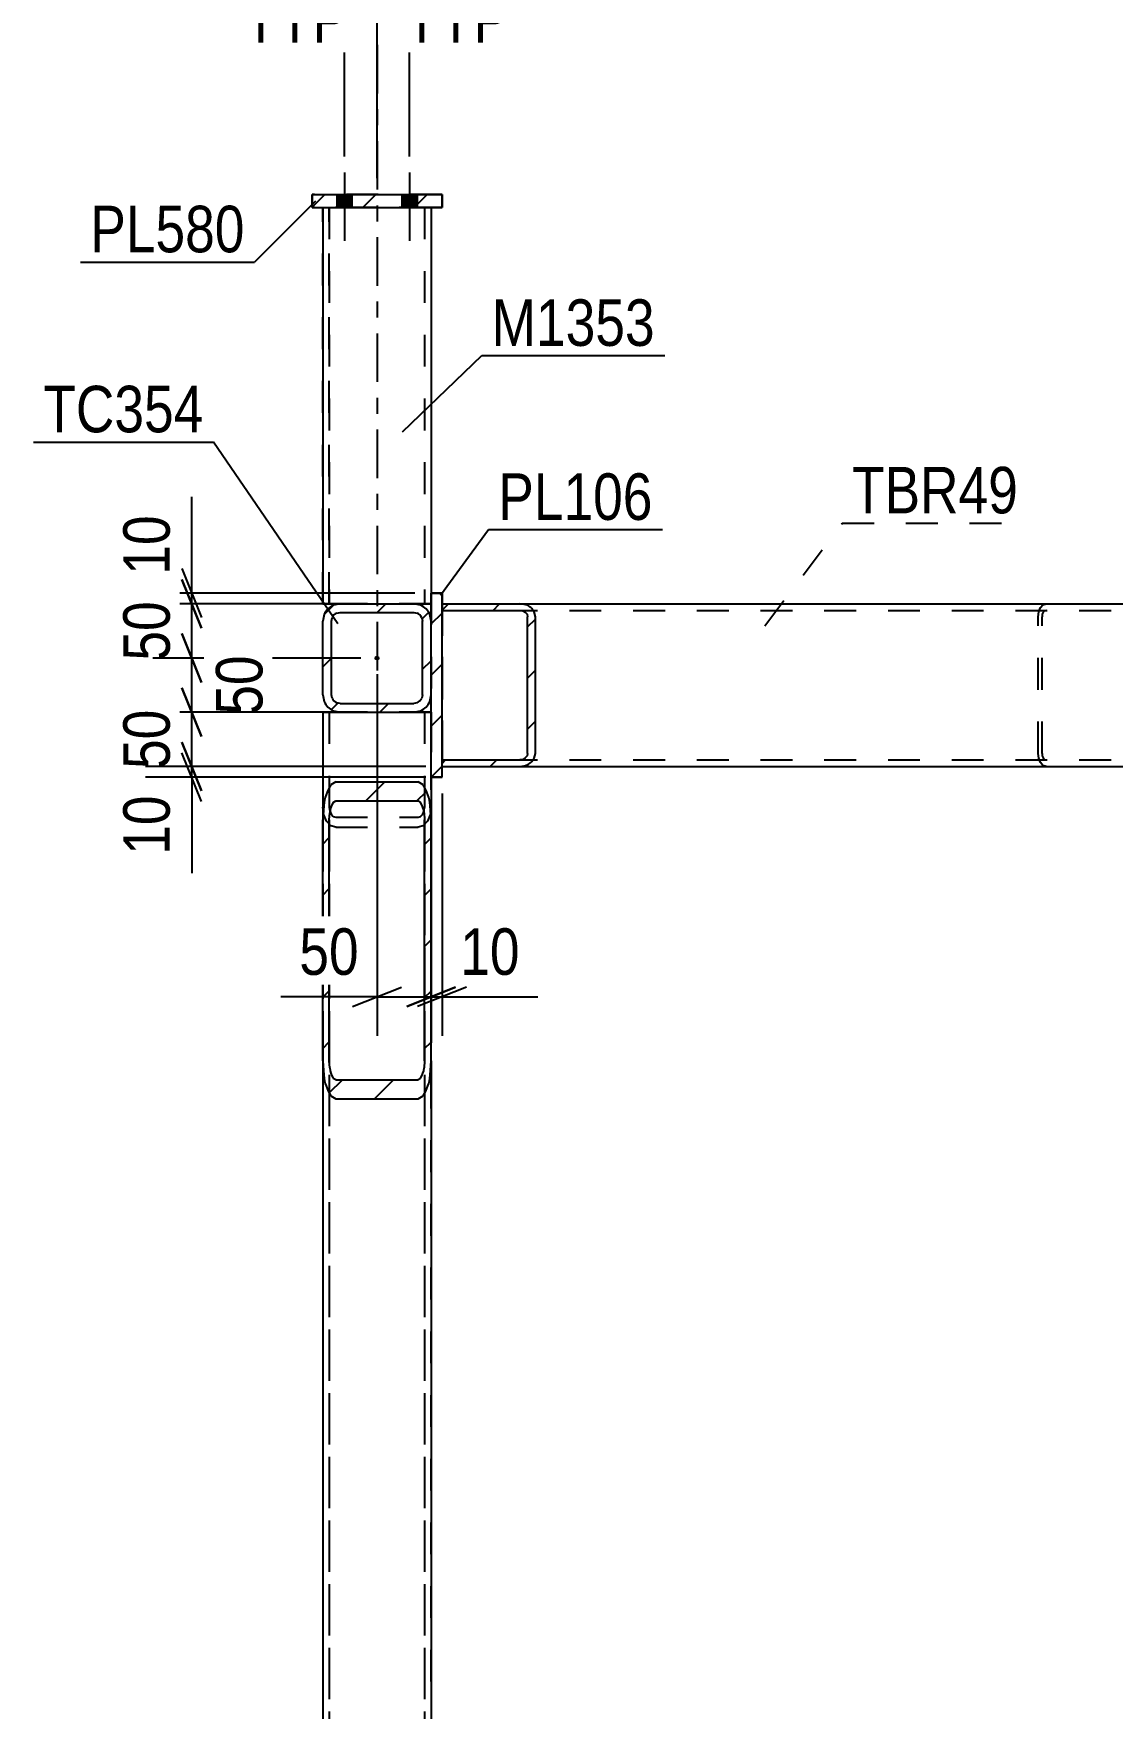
# Model space of a CAD drawing. Header units: millimetres. Extents: x -857 to 332, y -866 to -25.
# Drawn here: x 94.2 to 160.5, y -322.5 to -219.4 of the extents above; entities that cross this region are included whole.
import ezdxf

# ---------------------------------------------------------------- set-up
doc = ezdxf.new("R2010")
doc.units = ezdxf.units.MM
doc.linetypes.add('DXK_LINE_DOT2', pattern=[3.9198, 1.9599, -1.9599])
doc.linetypes.add('DXK_LINE_DOT3', pattern=[5.9187, 2.979, -0.9799, 0.9799, -0.9799])
doc.styles.add('Arial Narrow', font='ARIALN.TTF', dxfattribs={"height": 0.2})

# ---------------------------------------------------------------- blocks, each defined once
blk = doc.blocks.new('Part-570386455-13829 - 13803')
at = {"linetype": 'Continuous'}
h = blk.add_hatch(dxfattribs=at)
h.set_pattern_fill('', scale=0.7, style=0, pattern_type=0)
h.set_pattern_definition([(45, (112.4572, -265.6624), (-1.57154, 1.57154), [])])
h.paths.add_polyline_path([(112.76, -265.48), (112.46, -265.66), (112.2, -266.17), (112.02, -266.93), (111.96, -267.82), (111.96, -282.64), (112.02, -283.53), (112.2, -284.29), (112.46, -284.8), (112.76, -284.98), (117.83, -284.98), (118.14, -284.8), (118.4, -284.29), (118.57, -283.53), (118.63, -282.64), (118.63, -267.82), (118.57, -266.93), (118.4, -266.17), (118.14, -265.66), (117.83, -265.48)])
h.paths.add_polyline_path([(117.98, -266.74), (118.11, -267), (118.2, -267.38), (118.23, -267.82), (118.23, -282.64), (118.2, -283.08), (118.11, -283.46), (117.98, -283.72), (117.83, -283.81), (112.76, -283.81), (112.61, -283.72), (112.48, -283.46), (112.39, -283.08), (112.36, -282.64), (112.36, -267.82), (112.39, -267.38), (112.48, -267), (112.61, -266.74), (112.76, -266.65), (117.83, -266.65)])
at = {"color": 2, "linetype": 'Continuous'}
for p, q in [((112.76, -265.48), (112.46, -265.66)), ((112.76, -265.48), (117.83, -265.48)), ((118.14, -265.66), (117.83, -265.48)), ((112.02, -266.93), (111.96, -267.82)), ((112.61, -266.74), (112.76, -266.65)), ((112.76, -266.65), (117.83, -266.65)), ((117.83, -266.65), (117.98, -266.74)), ((118.63, -267.82), (118.57, -266.93)), ((111.96, -282.64), (111.96, -267.82)), ((112.36, -267.82), (112.39, -267.38)), ((112.36, -282.64), (112.36, -267.82)), ((118.2, -267.38), (118.23, -267.82)), ((118.23, -282.64), (118.23, -267.82)), ((118.63, -282.64), (118.63, -267.82)), ((111.96, -282.64), (111.96, -463.22)), ((111.96, -282.64), (112.02, -283.53)), ((112.39, -283.08), (112.36, -282.64)), ((118.23, -282.64), (118.2, -283.08)), ((118.57, -283.53), (118.63, -282.64)), ((118.63, -282.64), (118.63, -463.22)), ((112.76, -283.81), (112.61, -283.72)), ((112.76, -283.81), (117.83, -283.81)), ((117.98, -283.72), (117.83, -283.81)), ((112.46, -284.8), (112.76, -284.98)), ((112.76, -284.98), (117.83, -284.98)), ((117.83, -284.98), (118.14, -284.8))]:
    blk.add_line(p, q, dxfattribs=at)
at = {"color": 7, "linetype": 'DXK_LINE_DOT2'}
for p, q in [((111.96, -267.82), (111.96, -282.64)), ((112.36, -267.82), (112.36, -463.22)), ((118.23, -267.82), (118.23, -463.22)), ((118.63, -267.82), (118.63, -282.64))]:
    blk.add_line(p, q, dxfattribs=at)
at = {"color": 2, "linetype": 'Continuous'}
for centre, radius, start, end in [((114.74, -267.15), 2.72, 146.8845, 175.352), ((115.86, -267.15), 2.72, 4.648, 33.1155), ((113.75, -267.49), 1.36, 146.8845, 175.352), ((116.84, -267.49), 1.36, 4.648, 33.1155), ((113.75, -282.97), 1.36, 184.648, 213.1155), ((116.84, -282.97), 1.36, 326.8845, 355.352), ((114.74, -283.31), 2.72, 184.648, 213.1155), ((115.86, -283.31), 2.72, 326.8845, 355.352)]:
    blk.add_arc(centre, radius, start, end, dxfattribs=at)
blk = doc.blocks.new('Part-570386455-14163 - 13803')
at = {"color": 7, "linetype": 'DXK_LINE_DOT2'}
for p, q in [((119.3, -229.32), (111.3, -229.32)), ((111.3, -229.32), (111.3, -230.12)), ((119.3, -230.12), (119.3, -229.32)), ((111.3, -230.12), (119.3, -230.12))]:
    blk.add_line(p, q, dxfattribs=at)
blk = doc.blocks.new('Part-570386455-13844 - 13803')
at = {"linetype": 'Continuous'}
h = blk.add_hatch(dxfattribs=at)
h.set_pattern_fill('', scale=0.7, style=0, pattern_type=0)
h.set_pattern_definition([(45, (199.4727, -254.5777), (-1.57154, 1.57154), [])])
h.paths.add_polyline_path([(199.84, -254.52), (199.47, -254.58), (199.16, -254.75), (198.95, -255.01), (198.88, -255.32), (198.88, -263.72), (198.95, -264.02), (199.16, -264.28), (199.47, -264.46), (199.84, -264.52), (202.96, -264.52), (202.96, -264.12), (199.84, -264.12), (199.66, -264.09), (199.5, -264), (199.4, -263.87), (199.36, -263.72), (199.36, -255.32), (199.4, -255.16), (199.5, -255.03), (199.66, -254.95), (199.84, -254.92), (202.96, -254.92), (202.96, -254.52)])
at = {"color": 7, "linetype": 'DXK_LINE_DOT2'}
for p, q in [((119.3, -254.52), (119.3, -264.52)), ((119.3, -254.52), (161.48, -254.52)), ((199.84, -254.52), (202.96, -254.52)), ((202.96, -264.52), (202.96, -254.52)), ((119.3, -254.92), (202.96, -254.92)), ((119.3, -264.12), (202.96, -264.12)), ((119.3, -264.52), (161.48, -264.52)), ((199.84, -264.52), (202.96, -264.52))]:
    blk.add_line(p, q, dxfattribs=at)
at = {"color": 2, "linetype": 'Continuous'}
for p, q in [((161.48, -254.52), (199.84, -254.52)), ((199.84, -254.52), (199.47, -254.58)), ((202.96, -254.52), (199.84, -254.52)), ((202.96, -254.92), (202.96, -254.52)), ((198.95, -255.01), (198.88, -255.32)), ((198.88, -263.72), (198.88, -255.32)), ((199.36, -255.32), (199.4, -255.16)), ((199.36, -263.72), (199.36, -255.32)), ((199.4, -255.16), (199.5, -255.03)), ((199.5, -255.03), (199.66, -254.95)), ((199.66, -254.95), (199.84, -254.92)), ((199.84, -254.92), (202.96, -254.92)), ((198.88, -263.72), (198.95, -264.02)), ((199.4, -263.87), (199.36, -263.72)), ((199.5, -264), (199.4, -263.87)), ((161.48, -264.52), (199.84, -264.52)), ((199.47, -264.46), (199.84, -264.52)), ((199.66, -264.09), (199.5, -264)), ((199.84, -264.12), (199.66, -264.09)), ((199.84, -264.12), (202.96, -264.12)), ((199.84, -264.52), (202.96, -264.52)), ((202.96, -264.52), (202.96, -264.12))]:
    blk.add_line(p, q, dxfattribs=at)
for centre, start, end in [((199.74, -255.43), 107.7012, 152.0537), ((199.74, -263.6), 207.9463, 252.2988)]:
    blk.add_arc(centre, 0.895, start, end, dxfattribs=at)
blk = doc.blocks.new('Part-570386455-13828 - 13803')
at = {"color": 2, "linetype": 'Continuous'}
for p, q in [((111.96, -261.18), (111.96, -267.82)), ((111.96, -261.18), (112.02, -261.18)), ((112.02, -261.18), (112.2, -261.18)), ((112.2, -261.18), (112.76, -261.18)), ((112.76, -261.18), (113.03, -261.18)), ((117.56, -261.18), (118.63, -261.18)), ((118.63, -265.18), (118.63, -267.82))]:
    blk.add_line(p, q, dxfattribs=at)
at = {"color": 7, "linetype": 'DXK_LINE_DOT2'}
for p, q in [((112.2, -261.18), (112.36, -261.18)), ((112.36, -261.18), (112.36, -463.22)), ((112.46, -261.18), (112.76, -261.18)), ((113.03, -261.18), (117.56, -261.18)), ((118.23, -261.18), (118.23, -463.22)), ((118.63, -261.18), (118.63, -267.03)), ((112.02, -267.5), (111.96, -267.03)), ((111.96, -267.82), (111.96, -463.22)), ((112.2, -267.9), (112.02, -267.5)), ((112.46, -268.17), (112.2, -267.9)), ((112.36, -267.03), (112.39, -267.26)), ((112.39, -267.26), (112.48, -267.46)), ((112.48, -267.46), (112.61, -267.6)), ((112.61, -267.6), (112.76, -267.65)), ((112.76, -267.65), (117.83, -267.65)), ((117.83, -267.65), (117.98, -267.6)), ((117.98, -267.6), (118.11, -267.46)), ((118.11, -267.46), (118.2, -267.26)), ((118.4, -267.9), (118.14, -268.17)), ((118.2, -267.26), (118.23, -267.03)), ((118.57, -267.5), (118.4, -267.9)), ((118.63, -267.03), (118.57, -267.5)), ((118.63, -267.82), (118.63, -463.22)), ((112.76, -268.27), (112.46, -268.17)), ((112.76, -268.27), (117.83, -268.27)), ((118.14, -268.17), (117.83, -268.27))]:
    blk.add_line(p, q, dxfattribs=at)
blk = doc.blocks.new('Part-570386455-14164 - 13803')
at = {"color": 7, "linetype": 'DXK_LINE_DOT3'}
blk.add_line((115.3, -220.12), (115.3, -264.52), dxfattribs=at)
at = {"color": 7, "linetype": 'DXK_LINE_DOT2'}
for p, q in [((111.96, -230.12), (118.63, -230.12)), ((111.96, -254.52), (111.96, -230.12)), ((112.36, -254.52), (112.36, -230.12)), ((118.23, -230.12), (118.23, -254.52)), ((118.63, -230.12), (118.63, -254.52)), ((118.63, -254.52), (111.96, -254.52))]:
    blk.add_line(p, q, dxfattribs=at)
blk = doc.blocks.new('Part-570386455-13843 - 13803')
at = {"linetype": 'Continuous'}
h = blk.add_hatch(dxfattribs=at)
h.set_pattern_fill('', scale=0.7, style=0, pattern_type=0)
h.set_pattern_definition([(45, (119.2967, -254.9168), (-1.57154, 1.57154), [])])
h.paths.add_polyline_path([(119.3, -254.52), (119.3, -254.92), (124.08, -254.92), (124.27, -254.95), (124.42, -255.03), (124.53, -255.16), (124.56, -255.32), (124.56, -263.72), (124.53, -263.87), (124.42, -264), (124.27, -264.09), (124.08, -264.12), (119.3, -264.12), (119.3, -264.52), (124.08, -264.52), (124.45, -264.46), (124.76, -264.28), (124.97, -264.02), (125.04, -263.72), (125.04, -255.32), (124.97, -255.01), (124.76, -254.75), (124.45, -254.58), (124.08, -254.52)])
at = {"color": 7, "linetype": 'DXK_LINE_DOT2'}
for p, q in [((119.3, -254.52), (119.3, -264.52)), ((119.3, -254.52), (124.08, -254.52)), ((124.08, -254.52), (124.08, -254.52)), ((156.12, -254.75), (156.27, -254.58)), ((156.27, -254.58), (156.46, -254.52)), ((119.3, -254.92), (161.48, -254.92)), ((155.98, -255.32), (156.01, -255.01)), ((155.98, -263.72), (155.98, -255.32)), ((156.01, -255.01), (156.12, -254.75)), ((156.23, -255.16), (156.22, -255.32)), ((156.22, -263.72), (156.22, -255.32)), ((156.29, -255.03), (156.23, -255.16)), ((156.36, -254.95), (156.29, -255.03)), ((156.46, -254.92), (156.36, -254.95)), ((161.57, -254.95), (161.48, -254.92)), ((161.65, -255.03), (161.57, -254.95)), ((161.7, -255.16), (161.65, -255.03)), ((161.72, -255.32), (161.7, -255.16)), ((161.72, -263.72), (161.72, -255.32)), ((156.01, -264.02), (155.98, -263.72)), ((156.22, -263.72), (156.23, -263.87)), ((156.23, -263.87), (156.29, -264)), ((161.65, -264), (161.7, -263.87)), ((161.7, -263.87), (161.72, -263.72)), ((119.3, -264.12), (161.48, -264.12)), ((119.3, -264.52), (124.08, -264.52)), ((156.12, -264.28), (156.01, -264.02)), ((156.27, -264.46), (156.12, -264.28)), ((156.46, -264.52), (156.27, -264.46)), ((156.29, -264), (156.36, -264.09)), ((156.36, -264.09), (156.46, -264.12)), ((156.46, -264.52), (161.48, -264.52)), ((161.48, -264.12), (161.57, -264.09)), ((161.57, -264.09), (161.65, -264))]:
    blk.add_line(p, q, dxfattribs=at)
at = {"color": 2, "linetype": 'Continuous'}
for p, q in [((119.3, -254.52), (119.3, -254.92)), ((119.3, -254.52), (124.08, -254.52)), ((124.08, -254.52), (161.48, -254.52)), ((124.45, -254.58), (124.08, -254.52)), ((161.48, -254.52), (161.67, -254.58)), ((161.67, -254.58), (161.82, -254.75)), ((119.3, -254.92), (124.08, -254.92)), ((124.08, -254.92), (124.27, -254.95)), ((124.27, -254.95), (124.42, -255.03)), ((124.42, -255.03), (124.53, -255.16)), ((124.53, -255.16), (124.56, -255.32)), ((124.56, -263.72), (124.56, -255.32)), ((125.04, -255.32), (124.97, -255.01)), ((125.04, -263.72), (125.04, -255.32)), ((161.82, -254.75), (161.93, -255.01)), ((161.93, -255.01), (161.96, -255.32)), ((161.96, -263.72), (161.96, -255.32)), ((124.53, -263.87), (124.42, -264)), ((124.56, -263.72), (124.53, -263.87)), ((124.97, -264.02), (125.04, -263.72)), ((161.96, -263.72), (161.93, -264.02)), ((119.3, -264.52), (119.3, -264.12)), ((119.3, -264.12), (124.08, -264.12)), ((119.3, -264.52), (124.08, -264.52)), ((124.27, -264.09), (124.08, -264.12)), ((124.08, -264.52), (124.45, -264.46)), ((124.08, -264.52), (161.48, -264.52)), ((124.42, -264), (124.27, -264.09)), ((161.67, -264.46), (161.48, -264.52)), ((161.82, -264.28), (161.67, -264.46)), ((161.93, -264.02), (161.82, -264.28))]:
    blk.add_line(p, q, dxfattribs=at)
for centre, start, end in [((124.18, -255.43), 27.9463, 72.2988), ((124.18, -263.6), 287.7012, 332.0537)]:
    blk.add_arc(centre, 0.895, start, end, dxfattribs=at)
blk = doc.blocks.new('Part-570386455-13835 - 13803')
at = {"color": 7, "linetype": 'DXK_LINE_DOT2'}
for p, q in [((118.63, -261.18), (111.96, -261.18)), ((111.96, -261.18), (111.96, -320.85)), ((112.36, -261.18), (112.36, -320.85)), ((118.23, -261.18), (118.23, -320.85)), ((118.63, -320.85), (118.63, -261.18))]:
    blk.add_line(p, q, dxfattribs=at)
blk = doc.blocks.new('Part-570386455-13904 - 13803')
at = {"linetype": 'Continuous'}
h = blk.add_hatch(dxfattribs=at)
h.set_pattern_fill('', scale=0.7, style=0, pattern_type=0)
h.set_pattern_definition([(45, (118.63, -265.1833), (-1.57154, 1.57154), [])])
h.paths.add_polyline_path([(118.63, -253.85), (118.63, -265.18), (119.3, -265.18), (119.3, -253.85)])
at = {"color": 7, "linetype": 'DXK_LINE_DOT2'}
for p, q in [((118.63, -253.85), (119.3, -253.85)), ((118.63, -265.18), (118.63, -253.85)), ((119.3, -253.85), (119.3, -265.18)), ((119.3, -265.18), (118.63, -265.18))]:
    blk.add_line(p, q, dxfattribs=at)
at = {"color": 2, "linetype": 'Continuous'}
for p, q in [((118.63, -265.18), (118.63, -253.85)), ((119.3, -253.85), (118.63, -253.85)), ((119.3, -265.18), (119.3, -253.85)), ((119.3, -265.18), (118.63, -265.18))]:
    blk.add_line(p, q, dxfattribs=at)
blk = doc.blocks.new('Part-570386455-13937 - 13803')
at = {"color": 7, "linetype": 'DXK_LINE_DOT2'}
for p, q in [((118.63, -253.85), (119.3, -253.85)), ((118.63, -253.85), (118.63, -265.18)), ((118.63, -253.85), (119.3, -253.85)), ((119.3, -253.85), (119.3, -265.18)), ((118.63, -265.18), (119.3, -265.18)), ((119.3, -265.18), (118.63, -265.18))]:
    blk.add_line(p, q, dxfattribs=at)
blk = doc.blocks.new('Bolt-570386455-14047 - 13803')
at = {"linetype": 'Continuous'}
for points in [[(112.83, -230.12), (113.76, -230.12), (113.76, -229.32), (112.83, -229.32)], [(112.83, -230.12), (113.76, -230.12), (113.76, -229.32), (112.83, -229.32)], [(116.83, -230.12), (117.76, -230.12), (117.76, -229.32), (116.83, -229.32)], [(116.83, -230.12), (117.76, -230.12), (117.76, -229.32), (116.83, -229.32)]]:
    blk.add_hatch(color=1, dxfattribs=at).paths.add_polyline_path(points)
at = {"color": 1, "linetype": 'Continuous'}
for p, q in [((113.3, -227.98), (113.3, -232.18)), ((113.3, -227.98), (113.3, -232.18)), ((117.3, -227.98), (117.3, -232.18)), ((117.3, -227.98), (117.3, -232.18)), ((112.83, -229.32), (112.83, -230.12)), ((112.83, -229.32), (112.83, -230.12)), ((113.76, -229.32), (113.76, -230.12)), ((113.76, -229.32), (113.76, -230.12)), ((116.83, -229.32), (116.83, -230.12)), ((116.83, -229.32), (116.83, -230.12)), ((117.76, -229.32), (117.76, -230.12)), ((117.76, -229.32), (117.76, -230.12))]:
    blk.add_line(p, q, dxfattribs=at)
blk = doc.blocks.new('Bolt-570386455-14049 - 13803')
at = {"linetype": 'Continuous'}
for points in [[(112.83, -230.12), (113.76, -230.12), (113.76, -229.32), (112.83, -229.32)], [(116.83, -230.12), (117.76, -230.12), (117.76, -229.32), (116.83, -229.32)]]:
    blk.add_hatch(color=1, dxfattribs=at).paths.add_polyline_path(points)
at = {"color": 1, "linetype": 'Continuous'}
for p, q in [((113.3, -227.98), (113.3, -232.18)), ((117.3, -227.98), (117.3, -232.18)), ((112.83, -229.32), (112.83, -230.12)), ((113.76, -229.32), (113.76, -230.12)), ((116.83, -229.32), (116.83, -230.12)), ((117.76, -229.32), (117.76, -230.12))]:
    blk.add_line(p, q, dxfattribs=at)
blk = doc.blocks.new('Bolt-570386455-14069 - 13803')
at = {"linetype": 'Continuous'}
for points in [[(112.83, -230.12), (113.76, -230.12), (113.76, -229.32), (112.83, -229.32)], [(112.83, -230.12), (113.76, -230.12), (113.76, -229.32), (112.83, -229.32)], [(116.83, -230.12), (117.76, -230.12), (117.76, -229.32), (116.83, -229.32)], [(116.83, -230.12), (117.76, -230.12), (117.76, -229.32), (116.83, -229.32)]]:
    blk.add_hatch(color=1, dxfattribs=at).paths.add_polyline_path(points)
at = {"color": 1, "linetype": 'Continuous'}
for p, q in [((113.3, -227.98), (113.3, -232.18)), ((113.3, -227.98), (113.3, -232.18)), ((117.3, -227.98), (117.3, -232.18)), ((117.3, -227.98), (117.3, -232.18)), ((112.83, -229.32), (112.83, -230.12)), ((112.83, -229.32), (112.83, -230.12)), ((113.76, -229.32), (113.76, -230.12)), ((113.76, -229.32), (113.76, -230.12)), ((116.83, -229.32), (116.83, -230.12)), ((116.83, -229.32), (116.83, -230.12)), ((117.76, -229.32), (117.76, -230.12)), ((117.76, -229.32), (117.76, -230.12))]:
    blk.add_line(p, q, dxfattribs=at)
blk = doc.blocks.new('Part-570386455-14173 - 13803')
at = {"color": 7, "linetype": 'DXK_LINE_DOT2'}
for p, q in [((119.3, -229.32), (111.3, -229.32)), ((111.3, -229.32), (111.3, -230.12)), ((119.3, -230.12), (119.3, -229.32)), ((111.3, -230.12), (119.3, -230.12))]:
    blk.add_line(p, q, dxfattribs=at)
blk = doc.blocks.new('Part-570386455-14174 - 13803')
at = {"color": 7, "linetype": 'DXK_LINE_DOT3'}
blk.add_line((115.3, -220.12), (115.3, -264.52), dxfattribs=at)
at = {"color": 2, "linetype": 'Continuous'}
for p, q in [((111.96, -230.12), (111.96, -254.52)), ((118.63, -230.12), (118.63, -253.85)), ((111.96, -254.52), (113, -254.52)), ((117.59, -254.52), (118.63, -254.52))]:
    blk.add_line(p, q, dxfattribs=at)
at = {"color": 7, "linetype": 'DXK_LINE_DOT2'}
for p, q in [((118.63, -230.12), (111.96, -230.12)), ((112.36, -230.12), (112.36, -254.52)), ((118.23, -230.12), (118.23, -254.52)), ((112.39, -254.52), (112.36, -254.52)), ((112.36, -254.52), (112.39, -254.52)), ((112.46, -254.52), (112.39, -254.52)), ((112.39, -254.52), (112.46, -254.52)), ((113, -254.52), (117.59, -254.52)), ((118.63, -254.52), (118.63, -253.85))]:
    blk.add_line(p, q, dxfattribs=at)
blk = doc.blocks.new('Part-570386455-14177 - 13803')
at = {"linetype": 'Continuous'}
h = blk.add_hatch(dxfattribs=at)
h.set_pattern_fill('', scale=0.7, style=0, pattern_type=0)
h.set_pattern_definition([(45, (111.2967, -230.1151), (-1.57154, 1.57154), [])])
h.paths.add_polyline_path([(111.3, -229.32), (111.3, -230.12), (119.3, -230.12), (119.3, -229.32)])
at = {"color": 7, "linetype": 'DXK_LINE_DOT2'}
for p, q in [((111.3, -230.12), (111.3, -229.32)), ((111.3, -229.32), (119.3, -229.32)), ((119.3, -229.32), (119.3, -230.12)), ((119.3, -230.12), (111.3, -230.12))]:
    blk.add_line(p, q, dxfattribs=at)
at = {"color": 2, "linetype": 'Continuous'}
for p, q in [((111.3, -229.32), (111.3, -230.12)), ((111.3, -229.32), (119.3, -229.32)), ((119.3, -230.12), (119.3, -229.32)), ((111.3, -230.12), (119.3, -230.12))]:
    blk.add_line(p, q, dxfattribs=at)
blk = doc.blocks.new('Part-570386455-14182 - 13803')
at = {"linetype": 'Continuous'}
h = blk.add_hatch(dxfattribs=at)
h.set_pattern_fill('', scale=0.7, style=0, pattern_type=0)
h.set_pattern_definition([(45, (112.6219, -254.5962), (-1.57154, 1.57154), [])])
h.paths.add_polyline_path([(113.03, -254.51), (112.62, -254.6), (112.28, -254.83), (112.04, -255.17), (111.96, -255.58), (111.96, -260.11), (112.04, -260.52), (112.28, -260.87), (112.62, -261.1), (113.03, -261.18), (117.56, -261.18), (117.97, -261.1), (118.32, -260.87), (118.55, -260.52), (118.63, -260.11), (118.63, -255.58), (118.55, -255.17), (118.32, -254.83), (117.97, -254.6), (117.56, -254.51)])
h.paths.add_polyline_path([(117.56, -255.05), (117.77, -255.09), (117.94, -255.2), (118.06, -255.38), (118.1, -255.58), (118.1, -260.11), (118.06, -260.32), (117.94, -260.49), (117.77, -260.61), (117.56, -260.65), (113.03, -260.65), (112.83, -260.61), (112.65, -260.49), (112.54, -260.32), (112.5, -260.11), (112.5, -255.58), (112.54, -255.38), (112.65, -255.2), (112.83, -255.09), (113.03, -255.05)])
blk.add_hatch(color=30, dxfattribs=at).paths.add_polyline_path([(115.3, -257.95, -1), (115.3, -257.75, -1)])
at = {"color": 2, "linetype": 'Continuous'}
for p, q in [((113.03, -254.51), (112.62, -254.6)), ((113.03, -254.51), (113.03, -254.51)), ((113.03, -254.51), (117.56, -254.51)), ((117.56, -254.51), (117.56, -254.51)), ((117.97, -254.6), (117.56, -254.51)), ((112.04, -255.17), (111.96, -255.58)), ((111.96, -255.58), (111.96, -255.58)), ((111.96, -260.11), (111.96, -255.58)), ((112.5, -255.58), (112.54, -255.38)), ((112.5, -255.58), (112.5, -255.58)), ((112.5, -260.11), (112.5, -255.58)), ((112.83, -255.09), (113.03, -255.05)), ((113.03, -255.05), (113.03, -255.05)), ((113.03, -255.05), (117.56, -255.05)), ((117.56, -255.05), (117.56, -255.05)), ((117.56, -255.05), (117.77, -255.09)), ((118.06, -255.38), (118.1, -255.58)), ((118.1, -255.58), (118.1, -255.58)), ((118.1, -260.11), (118.1, -255.58)), ((118.63, -255.58), (118.55, -255.17)), ((118.63, -255.58), (118.63, -255.58)), ((118.63, -260.11), (118.63, -255.58)), ((111.96, -260.11), (111.96, -260.11)), ((111.96, -260.11), (112.04, -260.52)), ((112.5, -260.11), (112.5, -260.11)), ((112.54, -260.32), (112.5, -260.11)), ((113.03, -260.65), (112.83, -260.61)), ((113.03, -260.65), (113.03, -260.65)), ((113.03, -260.65), (117.56, -260.65)), ((117.77, -260.61), (117.56, -260.65)), ((117.56, -260.65), (117.56, -260.65)), ((118.1, -260.11), (118.06, -260.32)), ((118.1, -260.11), (118.1, -260.11)), ((118.55, -260.52), (118.63, -260.11)), ((118.63, -260.11), (118.63, -260.11)), ((112.62, -261.1), (113.03, -261.18)), ((113.03, -261.18), (113.03, -261.18)), ((113.03, -261.18), (117.56, -261.18)), ((117.56, -261.18), (117.97, -261.1)), ((117.56, -261.18), (117.56, -261.18))]:
    blk.add_line(p, q, dxfattribs=at)
at = {"color": 30, "linetype": 'DXK_LINE_DOT3'}
blk.add_line((115.3, -257.85), (115.3, -257.85), dxfattribs=at)
at = {"color": 30, "linetype": 'Continuous'}
blk.add_circle((115.3, -257.85), 0.1, dxfattribs=at)
at = {"color": 2, "linetype": 'Continuous'}
for centre, radius, start, end in [((113.03, -255.58), 1.07, 112.5, 157.5), ((117.56, -255.58), 1.07, 22.5, 67.5), ((113.03, -255.58), 0.533, 112.5, 157.5), ((117.56, -255.58), 0.533, 22.5, 67.5), ((113.03, -260.11), 1.07, 202.5, 247.5), ((113.03, -260.11), 0.533, 202.5, 247.5), ((117.56, -260.11), 0.533, 292.5, 337.5), ((117.56, -260.11), 1.07, 292.5, 337.5)]:
    blk.add_arc(centre, radius, start, end, dxfattribs=at)
blk = doc.blocks.new('StraightDimension-570386455-14231 - 13803')
at = {"color": 7, "linetype": 'Continuous'}
for p, q in [((115.3, -228.32), (115.3, -212.62)), ((117.3, -226.98), (117.3, -212.62)), ((113.8, -216.07), (116.8, -214.87)), ((118.8, -214.87), (115.8, -216.07)), ((115.3, -215.47), (117.3, -215.47)), ((117.3, -215.47), (123.2, -215.47)), ((117.3, -215.47), (123.2, -215.47))]:
    blk.add_line(p, q, dxfattribs=at)
at = {"color": 0}
blk.add_wipeout([(122.68, -214.72), (122.68, -210.52), (117.82, -210.52), (117.82, -214.72)], dxfattribs=at)
at = {"color": 0, "linetype": 'Continuous'}
blk.add_wipeout([(124.04, -220.57), (124.04, -216.37), (116.46, -216.37), (116.46, -220.57)], dxfattribs=at)
at = {"color": 3, "style": 'Arial Narrow'}
blk.add_text('30', height=2.863, dxfattribs=at).set_placement((118.42, -214.12))
at = {"color": 3, "linetype": 'Continuous', "style": 'Arial Narrow'}
blk.add_text('TYP', height=2.863, dxfattribs=at).set_placement((117.06, -219.97))
blk = doc.blocks.new('StraightDimension-570386455-14254 - 13803')
at = {"color": 7, "linetype": 'Continuous'}
for p, q in [((113.3, -226.98), (113.3, -212.62)), ((115.3, -228.32), (115.3, -212.62)), ((111.8, -216.07), (114.8, -214.87)), ((116.8, -214.87), (113.8, -216.07)), ((113.3, -215.47), (107.39, -215.47)), ((113.3, -215.47), (107.39, -215.47)), ((113.3, -215.47), (115.3, -215.47))]:
    blk.add_line(p, q, dxfattribs=at)
at = {"color": 0}
blk.add_wipeout([(112.77, -214.72), (112.77, -210.52), (107.92, -210.52), (107.92, -214.72)], dxfattribs=at)
at = {"color": 0, "linetype": 'Continuous'}
blk.add_wipeout([(114.14, -220.57), (114.14, -216.37), (106.55, -216.37), (106.55, -220.57)], dxfattribs=at)
at = {"color": 3, "style": 'Arial Narrow'}
blk.add_text('30', height=2.863, dxfattribs=at).set_placement((108.52, -214.12))
at = {"color": 3, "linetype": 'Continuous', "style": 'Arial Narrow'}
blk.add_text('TYP', height=2.863, dxfattribs=at).set_placement((107.15, -219.97))
blk = doc.blocks.new('StraightDimension-570386455-14803 - 13803')
at = {"color": 7, "linetype": 'Continuous'}
for p, q in [((115.3, -258.85), (115.3, -281.1)), ((118.63, -266.18), (118.63, -281.1)), ((113.8, -279.3), (116.8, -278.1)), ((120.13, -278.1), (117.13, -279.3)), ((115.3, -278.7), (109.39, -278.7)), ((115.3, -278.7), (109.39, -278.7)), ((115.3, -278.7), (118.63, -278.7))]:
    blk.add_line(p, q, dxfattribs=at)
at = {"color": 0}
blk.add_wipeout([(114.77, -277.95), (114.77, -273.75), (109.92, -273.75), (109.92, -277.95)], dxfattribs=at)
at = {"color": 3, "style": 'Arial Narrow'}
blk.add_text('50', height=2.863, dxfattribs=at).set_placement((110.52, -277.35))
blk = doc.blocks.new('StraightDimension-570386455-14826 - 13803')
at = {"color": 7, "linetype": 'Continuous'}
for p, q in [((118.63, -266.18), (118.63, -281.1)), ((119.3, -266.18), (119.3, -281.1)), ((117.13, -279.3), (120.13, -278.1)), ((120.8, -278.1), (117.8, -279.3)), ((118.63, -278.7), (119.3, -278.7)), ((119.3, -278.7), (125.2, -278.7)), ((119.3, -278.7), (125.2, -278.7))]:
    blk.add_line(p, q, dxfattribs=at)
at = {"color": 0}
blk.add_wipeout([(124.68, -277.95), (124.68, -273.75), (119.82, -273.75), (119.82, -277.95)], dxfattribs=at)
at = {"color": 3, "style": 'Arial Narrow'}
blk.add_text('10', height=2.863, dxfattribs=at).set_placement((120.42, -277.35))
blk = doc.blocks.new('StraightDimension-570386455-51182 - 13803')
at = {"color": 7, "linetype": 'Continuous'}
for p, q in [((103.9, -253.85), (103.9, -247.94)), ((103.9, -253.85), (103.9, -247.94)), ((103.3, -252.35), (104.5, -255.35)), ((104.5, -256.01), (103.3, -253.01)), ((117.63, -253.85), (101.05, -253.85)), ((114.3, -254.51), (101.05, -254.51)), ((103.9, -254.51), (103.9, -253.85))]:
    blk.add_line(p, q, dxfattribs=at)
at = {"color": 0}
blk.add_wipeout([(103.15, -248.47), (98.95, -248.47), (98.95, -253.32), (103.15, -253.32)], dxfattribs=at)
at = {"color": 3, "style": 'Arial Narrow'}
blk.add_text('10', height=2.863, rotation=90.0002, dxfattribs=at).set_placement((102.55, -252.72))
blk = doc.blocks.new('StraightDimension-570386455-51183 - 13803')
at = {"color": 7, "linetype": 'Continuous'}
for p, q in [((103.3, -253.01), (104.5, -256.01)), ((114.3, -254.51), (101.05, -254.51)), ((103.9, -257.85), (103.9, -254.51)), ((104.5, -259.35), (103.3, -256.35)), ((114.3, -257.85), (101.05, -257.85))]:
    blk.add_line(p, q, dxfattribs=at)
at = {"color": 0}
blk.add_wipeout([(103.15, -253.75), (98.95, -253.75), (98.95, -258.61), (103.15, -258.61)], dxfattribs=at)
at = {"color": 3, "style": 'Arial Narrow'}
blk.add_text('50', height=2.863, rotation=90.0002, dxfattribs=at).set_placement((102.55, -258.01))
blk = doc.blocks.new('StraightDimension-570386455-51184 - 13803')
at = {"color": 7, "linetype": 'Continuous'}
for p, q in [((103.3, -256.35), (104.5, -259.35)), ((114.3, -257.85), (101.5, -257.85)), ((103.9, -261.18), (103.9, -257.85)), ((104.5, -262.68), (103.3, -259.68)), ((114.3, -261.18), (101.5, -261.18))]:
    blk.add_line(p, q, dxfattribs=at)
at = {"color": 0}
blk.add_wipeout([(108.85, -257.09), (104.65, -257.09), (104.65, -261.94), (108.85, -261.94)], dxfattribs=at)
at = {"color": 3, "style": 'Arial Narrow'}
blk.add_text('50', height=2.863, rotation=90.0002, dxfattribs=at).set_placement((108.25, -261.34))
blk = doc.blocks.new('StraightDimension-570386455-51185 - 13803')
at = {"color": 7, "linetype": 'Continuous'}
for p, q in [((103.3, -259.68), (104.5, -262.68)), ((114.3, -261.18), (101.05, -261.18)), ((103.9, -264.52), (103.9, -261.18)), ((104.5, -266.02), (103.3, -263.02)), ((118.3, -264.52), (101.05, -264.52))]:
    blk.add_line(p, q, dxfattribs=at)
at = {"color": 0}
blk.add_wipeout([(103.15, -260.42), (98.95, -260.42), (98.95, -265.28), (103.15, -265.28)], dxfattribs=at)
at = {"color": 3, "style": 'Arial Narrow'}
blk.add_text('50', height=2.863, rotation=90.0002, dxfattribs=at).set_placement((102.55, -264.68))
blk = doc.blocks.new('StraightDimension-570386455-51186 - 13803')
at = {"color": 7, "linetype": 'Continuous'}
for p, q in [((103.3, -263.02), (104.5, -266.02)), ((104.5, -266.68), (103.3, -263.68)), ((118.3, -264.52), (101.05, -264.52)), ((103.9, -265.18), (103.9, -264.52)), ((118.3, -265.18), (101.05, -265.18)), ((103.9, -265.18), (103.9, -271.09)), ((103.9, -265.18), (103.9, -271.09))]:
    blk.add_line(p, q, dxfattribs=at)
at = {"color": 0}
blk.add_wipeout([(103.15, -265.71), (98.95, -265.71), (98.95, -270.56), (103.15, -270.56)], dxfattribs=at)
at = {"color": 3, "style": 'Arial Narrow'}
blk.add_text('10', height=2.863, rotation=90.0002, dxfattribs=at).set_placement((102.55, -269.96))
blk = doc.blocks.new('Mark-570386455-14178 - 13803')
at = {"color": 30, "linetype": 'Continuous'}
for p in [(94.17, -244.56), (112.89, -255.75)]:
    blk.add_line(p, (105.23, -244.56), dxfattribs=at)
at = {"color": 0}
blk.add_wipeout([(104.63, -243.96), (104.63, -240.96), (94.77, -240.96), (94.77, -243.96)], dxfattribs=at)
blk.add_wipeout([(104.63, -243.96), (104.63, -240.96), (94.77, -240.96), (94.77, -243.96)], dxfattribs=at)
at = {"color": 3, "style": 'Arial Narrow'}
blk.add_text('TC354', height=2.863, dxfattribs=at).set_placement((94.77, -243.96))
blk = doc.blocks.new('Mark-570386455-51289 - 13803')
at = {"color": 30, "linetype": 'Continuous'}
for p, q in [((116.86, -243.94), (121.75, -239.24)), ((121.75, -239.24), (133.01, -239.24))]:
    blk.add_line(p, q, dxfattribs=at)
at = {"color": 0}
blk.add_wipeout([(132.41, -238.64), (132.41, -235.64), (122.35, -235.64), (122.35, -238.64)], dxfattribs=at)
blk.add_wipeout([(132.41, -238.64), (132.41, -235.64), (122.35, -235.64), (122.35, -238.64)], dxfattribs=at)
at = {"color": 3, "style": 'Arial Narrow'}
blk.add_text('M1353', height=2.863, dxfattribs=at).set_placement((122.35, -238.64))
blk = doc.blocks.new('Mark-570386455-51292 - 13803')
at = {"color": 30, "linetype": 'Continuous'}
for p in [(111.51, -229.73), (97.06, -233.48)]:
    blk.add_line(p, (107.76, -233.48), dxfattribs=at)
at = {"color": 0}
blk.add_wipeout([(107.16, -232.88), (107.16, -229.88), (97.66, -229.88), (97.66, -232.88)], dxfattribs=at)
blk.add_wipeout([(107.16, -232.88), (107.16, -229.88), (97.66, -229.88), (97.66, -232.88)], dxfattribs=at)
at = {"color": 3, "style": 'Arial Narrow'}
blk.add_text('PL580', height=2.863, dxfattribs=at).set_placement((97.66, -232.88))
blk = doc.blocks.new('Mark-570386455-51330 - 13803')
at = {"color": 30, "linetype": 'DXK_LINE_DOT2'}
for p, q in [((139.15, -255.88), (143.92, -249.55)), ((143.92, -249.55), (155.35, -249.55))]:
    blk.add_line(p, q, dxfattribs=at)
at = {"color": 0}
blk.add_wipeout([(154.75, -248.95), (154.75, -245.95), (144.52, -245.95), (144.52, -248.95)], dxfattribs=at)
blk.add_wipeout([(154.75, -248.95), (154.75, -245.95), (144.52, -245.95), (144.52, -248.95)], dxfattribs=at)
at = {"color": 3, "style": 'Arial Narrow'}
blk.add_text('TBR49', height=2.863, dxfattribs=at).set_placement((144.52, -248.95))
blk = doc.blocks.new('Mark-570386455-51479 - 13803')
at = {"color": 30, "linetype": 'Continuous'}
for p, q in [((119.2, -253.99), (122.16, -249.95)), ((122.16, -249.95), (132.86, -249.95))]:
    blk.add_line(p, q, dxfattribs=at)
at = {"color": 0}
blk.add_wipeout([(132.26, -249.35), (132.26, -246.35), (122.76, -246.35), (122.76, -249.35)], dxfattribs=at)
blk.add_wipeout([(132.26, -249.35), (132.26, -246.35), (122.76, -246.35), (122.76, -249.35)], dxfattribs=at)
at = {"color": 3, "style": 'Arial Narrow'}
blk.add_text('PL106', height=2.863, dxfattribs=at).set_placement((122.76, -249.35))

msp = doc.modelspace()

# ---------------------------------------------------------------- block references
for name in ['Part-570386455-14164 - 13803', 'Part-570386455-14174 - 13803', 'Bolt-570386455-14047 - 13803', 'Bolt-570386455-14049 - 13803', 'Bolt-570386455-14069 - 13803', 'Part-570386455-14163 - 13803', 'Part-570386455-14173 - 13803', 'Part-570386455-14177 - 13803', 'Part-570386455-14182 - 13803', 'Part-570386455-13904 - 13803', 'Part-570386455-13937 - 13803', 'Part-570386455-13844 - 13803', 'Part-570386455-13843 - 13803', 'Part-570386455-13828 - 13803', 'Part-570386455-13835 - 13803', 'Part-570386455-13829 - 13803']:
    msp.add_blockref(name, (0, 0))

# ---------------------------------------------------------------- next in the draw order: block references
for name in ['StraightDimension-570386455-14231 - 13803', 'Mark-570386455-51292 - 13803', 'Mark-570386455-51289 - 13803', 'Mark-570386455-51479 - 13803', 'Mark-570386455-51330 - 13803', 'StraightDimension-570386455-51182 - 13803', 'StraightDimension-570386455-14803 - 13803']:
    msp.add_blockref(name, (0, 0))

# ---------------------------------------------------------------- next in the draw order: block references
for name in ['StraightDimension-570386455-14254 - 13803', 'StraightDimension-570386455-51183 - 13803', 'StraightDimension-570386455-14826 - 13803']:
    msp.add_blockref(name, (0, 0))

# ---------------------------------------------------------------- next in the draw order: block references
for name in ['Mark-570386455-14178 - 13803', 'StraightDimension-570386455-51184 - 13803']:
    msp.add_blockref(name, (0, 0))

# ---------------------------------------------------------------- next in the draw order: block references
msp.add_blockref('StraightDimension-570386455-51185 - 13803', (0, 0))

# ---------------------------------------------------------------- next in the draw order: block references
msp.add_blockref('StraightDimension-570386455-51186 - 13803', (0, 0))

doc.saveas('drawing.dxf')
